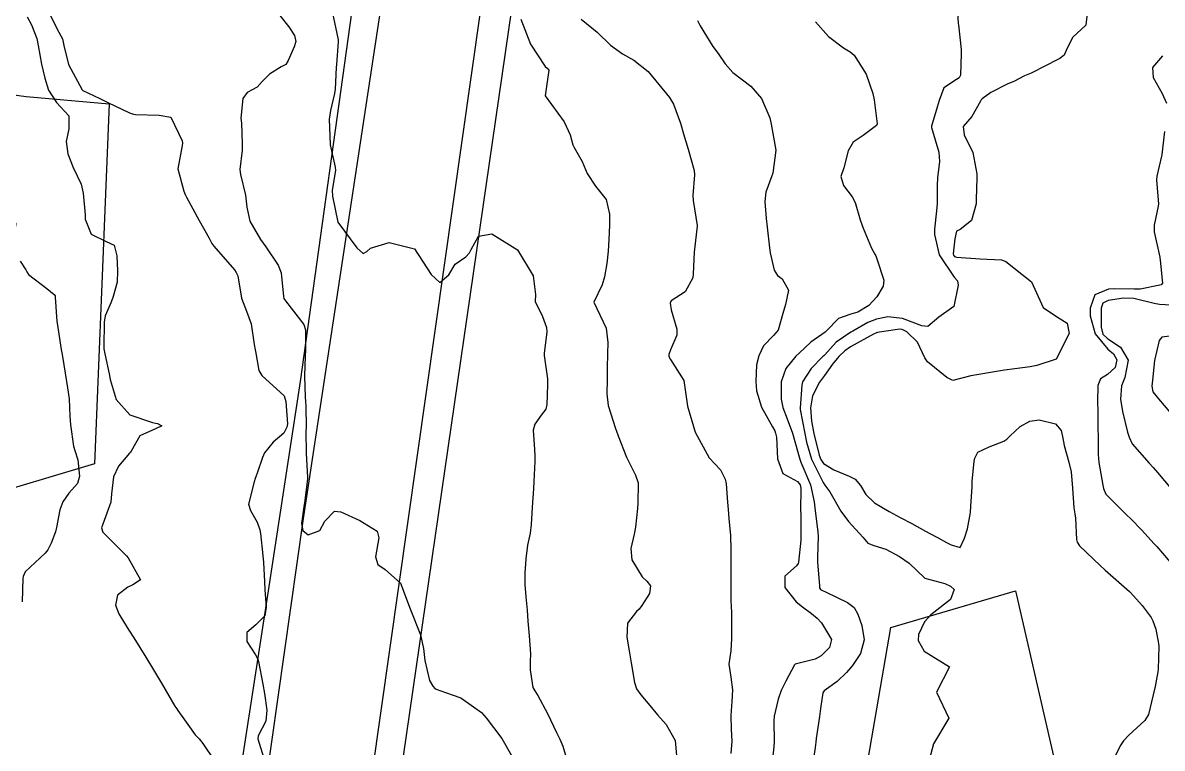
# Model space of a CAD drawing. Header units: metres. Extents: x 292545 to 299085, y 7450245 to 7463078.
# Drawn here: x 296001 to 296089.7, y 7457092.5 to 7457148.9 of the extents above; entities that cross this region are included whole.
import ezdxf

# ---------------------------------------------------------------- set-up
doc = ezdxf.new("R2010")
doc.units = ezdxf.units.M
for name, color, linetype in [('Curvas de Nivel 1m', 11, 'Continuous'), ('Curvas de Nivel 5m', 15, 'Continuous'), ('Edificações', 30, 'Continuous'), ('Vias Primárias', 230, 'Continuous')]:
    doc.layers.add(name, color=color, linetype=linetype)

msp = doc.modelspace()

# ---------------------------------------------------------------- linework, layer by layer
at = {"layer": 'Curvas de Nivel 1m', "flags": 128}
for points, elevation in [([(296083.91, 7457150.489), (296083.713, 7457148.67), (296082.676, 7457147.702), (296082.182, 7457146.685), (296082.027, 7457146.339), (296081.677, 7457146.068), (296080.371, 7457145.41), (296079.666, 7457145.031), (296079.447, 7457144.941), (296078.946, 7457144.727), (296078.114, 7457144.277), (296077.653, 7457144.094), (296076.322, 7457143.432), (296075.645, 7457142.94), (296075.558, 7457142.857), (296075.506, 7457142.771), (296074.846, 7457141.556), (296074.174, 7457140.784), (296074.256, 7457140.134), (296074.923, 7457138.777), (296075.221, 7457137.121), (296075.221, 7457136.773), (296075.191, 7457135.129), (296075.179, 7457134.774), (296074.821, 7457133.486), (296073.94, 7457132.786), (296073.657, 7457132.653), (296073.512, 7457132.066), (296073.395, 7457130.89), (296073.416, 7457130.791), (296073.492, 7457130.695), (296073.651, 7457130.629), (296075.49, 7457130.507), (296077.163, 7457130.419), (296077.489, 7457130.306), (296079.473, 7457128.72), (296080.396, 7457126.71), (296081.436, 7457126.013), (296082.25, 7457125.507), (296082.422, 7457124.685), (296081.403, 7457122.7), (296079.894, 7457122.216), (296079.394, 7457122.107), (296078.186, 7457121.937), (296077.39, 7457121.848), (296076.454, 7457121.687), (296075.384, 7457121.51), (296074.756, 7457121.403), (296073.377, 7457121.03), (296072.898, 7457121.277), (296071.398, 7457122.49), (296071.181, 7457122.813), (296070.618, 7457124.025), (296069.79, 7457124.834), (296069.426, 7457125.013), (296069.231, 7457125.036), (296068.009, 7457124.854), (296067.502, 7457124.779), (296067.422, 7457124.757), (296067.201, 7457124.644), (296065.411, 7457123.669), (296064.954, 7457123.348), (296064.497, 7457122.899), (296063.993, 7457122.305), (296063.381, 7457121.437), (296063.161, 7457121.128), (296062.998, 7457120.914), (296062.438, 7457119.844), (296062.295, 7457118.921), (296062.372, 7457117.891), (296062.557, 7457116.918), (296062.98, 7457115.241), (296063.087, 7457114.912), (296063.3, 7457114.588), (296064.108, 7457114.088), (296065.29, 7457113.598), (296065.769, 7457113.364), (296066.187, 7457112.876), (296066.597, 7457112.191), (296067.27, 7457111.537), (296068.418, 7457110.848), (296069.256, 7457110.4), (296070.165, 7457109.915), (296071.241, 7457109.342), (296071.58, 7457109.158), (296072.233, 7457108.805), (296072.884, 7457108.449), (296073.228, 7457108.263), (296073.938, 7457108.071), (296074.279, 7457108.78), (296074.509, 7457109.508), (296074.73, 7457110.775), (296074.77, 7457111.265), (296074.868, 7457112.774), (296074.878, 7457113.183), (296075.026, 7457114.773), (296075.066, 7457115.012), (296075.313, 7457115.466), (296076.189, 7457115.888), (296077.327, 7457116.321), (296077.574, 7457116.493), (296077.816, 7457116.735), (296078.598, 7457117.47), (296079.345, 7457117.887), (296080.083, 7457117.975), (296081.343, 7457117.678), (296081.79, 7457117.146), (296081.899, 7457116.692), (296082.018, 7457115.995), (296082.398, 7457114.684), (296082.565, 7457113.95), (296082.681, 7457112.679), (296082.783, 7457111.155), (296082.855, 7457110.676), (296082.901, 7457110.327), (296082.991, 7457108.674), (296083.038, 7457108.48), (296083.228, 7457108.192), (296084.828, 7457106.654), (296085.208, 7457106.309), (296087.115, 7457104.631), (296087.182, 7457104.563), (296088.095, 7457103.539), (296088.796, 7457102.605), (296088.923, 7457102.366), (296089.154, 7457101.72), (296089.375, 7457100.598), (296089.38, 7457100.357), (296089.341, 7457098.598), (296089.314, 7457098.395), (296089.099, 7457097.256), (296088.952, 7457096.602), (296088.588, 7457095.089), (296088.313, 7457094.611), (296087.051, 7457093.459), (296086.647, 7457093.034), (296086.377, 7457092.637), (296085.95, 7457091.724)], 676), ([(296003.074, 7457149.626), (296003.7, 7457148.359), (296004.099, 7457147.616), (296004.225, 7457147.074), (296004.587, 7457145.611), (296005.643, 7457143.639), (296005.665, 7457143.621), (296005.697, 7457143.599), (296007.012, 7457142.955), (296007.634, 7457142.649), (296009.324, 7457141.855), (296009.625, 7457141.739), (296009.789, 7457141.712), (296011.624, 7457141.659), (296012.545, 7457141.511), (296013.427, 7457139.67), (296013.443, 7457139.502), (296013.406, 7457139.317), (296013.078, 7457137.507), (296013.547, 7457135.752), (296013.652, 7457135.499), (296013.749, 7457135.29), (296014.74, 7457133.488), (296015.509, 7457132.101), (296015.731, 7457131.702), (296015.888, 7457131.474), (296017.476, 7457129.641), (296017.619, 7457129.449), (296017.738, 7457129.179), (296018.029, 7457127.444), (296018.423, 7457126.426), (296018.779, 7457125.44), (296019.014, 7457123.831), (296019.092, 7457123.435), (296019.146, 7457123.179), (296019.387, 7457121.816), (296019.617, 7457121.428), (296021.36, 7457119.86), (296021.477, 7457119.408), (296021.608, 7457117.679), (296021.571, 7457117.406), (296021.328, 7457116.945), (296020.498, 7457116.241), (296019.831, 7457115.425), (296019.668, 7457115.066), (296019.29, 7457113.909), (296019.16, 7457113.556), (296019.105, 7457113.433), (296019.01, 7457113.164), (296018.583, 7457111.44), (296018.744, 7457110.924), (296019.242, 7457110.029), (296019.454, 7457109.428), (296019.512, 7457109.145), (296019.695, 7457107.425), (296019.739, 7457106.894), (296019.815, 7457105.424), (296019.848, 7457104.759), (296019.949, 7457103.422), (296019.843, 7457102.736), (296019.149, 7457102.058), (296018.437, 7457101.441), (296018.444, 7457100.749), (296019.126, 7457099.728), (296019.281, 7457099.428), (296019.345, 7457099.202), (296019.687, 7457097.424), (296019.81, 7457096.698), (296020.004, 7457095.421), (296019.934, 7457094.548), (296019.342, 7457093.427), (296019.294, 7457093.174), (296019.837, 7457091.422)], 684), ([(296021.012, 7457149.417), (296021.704, 7457148.534), (296022.152, 7457147.858), (296022.252, 7457147.402), (296022.119, 7457146.971), (296021.67, 7457145.908), (296021.482, 7457145.596), (296021.13, 7457145.415), (296020.221, 7457144.86), (296019.652, 7457144.29), (296019.243, 7457143.838), (296018.468, 7457143.442), (296018.13, 7457142.953), (296017.993, 7457141.446), (296018.023, 7457141.04), (296018.095, 7457139.445), (296018.079, 7457138.954), (296017.91, 7457137.447), (296017.953, 7457137.061), (296018.349, 7457135.442), (296018.449, 7457134.526), (296018.69, 7457133.438), (296019.509, 7457131.992), (296019.915, 7457131.426), (296020.882, 7457130.016), (296021.126, 7457129.413), (296021.292, 7457127.575), (296021.337, 7457127.411), (296021.45, 7457127.228), (296022.892, 7457125.388), (296023.023, 7457124.99), (296023.001, 7457123.386), (296022.982, 7457122.969), (296022.928, 7457121.387), (296022.977, 7457119.768), (296023.021, 7457119.385), (296023.048, 7457119.083), (296023.055, 7457117.384), (296023.042, 7457117.097), (296023.065, 7457115.384), (296023.165, 7457113.511), (296023.161, 7457113.391), (296022.957, 7457111.702), (296022.915, 7457111.393), (296022.701, 7457109.935), (296022.809, 7457109.394), (296023.229, 7457109.044), (296024.13, 7457109.377), (296024.52, 7457110.095), (296025.256, 7457110.877), (296025.766, 7457110.844), (296027.245, 7457110.146), (296028.582, 7457109.32), (296028.72, 7457108.81), (296028.466, 7457107.321), (296028.631, 7457106.743), (296029.203, 7457106.337), (296030.396, 7457105.298), (296031.163, 7457103.29), (296031.964, 7457101.282), (296032.195, 7457100.216), (296032.303, 7457099.278), (296032.645, 7457097.729), (296032.909, 7457097.272), (296033.091, 7457097.079), (296034.432, 7457096.596), (296035.084, 7457096.366), (296036.7, 7457095.224), (296037.067, 7457094.828), (296038.276, 7457093.208), (296039.03, 7457091.901)], 683), ([(296073.72, 7457149.542), (296073.77, 7457148.846), (296073.782, 7457148.789), (296073.805, 7457148.696), (296074.005, 7457146.787), (296074.009, 7457146.457), (296073.958, 7457144.787), (296073.865, 7457144.583), (296073.659, 7457144.433), (296072.671, 7457143.782), (296072.295, 7457142.803), (296072.148, 7457142.292), (296071.701, 7457140.809), (296071.702, 7457140.719), (296072.276, 7457138.803), (296072.317, 7457138.067), (296072.178, 7457136.804), (296072.147, 7457136.214), (296072.15, 7457134.804), (296072.101, 7457134.24), (296071.951, 7457132.806), (296071.936, 7457132.386), (296072.296, 7457130.802), (296073.476, 7457129.068), (296073.72, 7457128.788), (296073.792, 7457128.463), (296073.453, 7457126.79), (296072.264, 7457125.978), (296071.429, 7457125.231), (296070.947, 7457125.301), (296069.438, 7457125.858), (296068.305, 7457125.987), (296067.437, 7457125.822), (296066.748, 7457125.556), (296065.575, 7457124.888), (296065.422, 7457124.801), (296064.299, 7457124.016), (296063.404, 7457123.046), (296063.342, 7457122.972), (296063.264, 7457122.911), (296062.336, 7457121.973), (296061.67, 7457120.927), (296061.607, 7457120.691), (296061.48, 7457118.929), (296061.491, 7457118.79), (296061.851, 7457116.925), (296061.986, 7457116.261), (296062.384, 7457114.919), (296063.285, 7457113.112), (296063.421, 7457112.909), (296063.787, 7457112.395), (296064.653, 7457110.896), (296065.251, 7457110.079), (296066.356, 7457108.873), (296066.748, 7457108.387), (296067.226, 7457108.212), (296068.153, 7457107.921), (296069.218, 7457107.363), (296069.974, 7457106.832), (296071.196, 7457105.663), (296072.737, 7457105.249), (296073.187, 7457105.049), (296073.477, 7457104.787), (296073.175, 7457104.029), (296071.665, 7457102.812), (296071.157, 7457102.272), (296070.683, 7457101.289), (296070.668, 7457100.825), (296071.13, 7457099.99), (296073.113, 7457098.79), (296072.09, 7457096.805), (296073.063, 7457094.79), (296071.866, 7457092.808), (296071.457, 7457091.244)], 677), ([(296025.153, 7457149.366), (296025.541, 7457147.515), (296025.555, 7457147.361), (296025.418, 7457145.611), (296025.401, 7457145.363), (296025.307, 7457143.703), (296025.266, 7457143.364), (296024.956, 7457142.034), (296024.849, 7457141.368), (296024.898, 7457140.069), (296024.943, 7457139.366), (296025.312, 7457137.626), (296025.34, 7457137.362), (296025.083, 7457135.832), (296025.114, 7457135.364), (296025.523, 7457133.36), (296027.001, 7457131.345), (296027.497, 7457130.92), (296027.776, 7457131.059), (296028.079, 7457131.331), (296029.508, 7457131.773), (296031.503, 7457131.29), (296032.785, 7457129.277), (296033.467, 7457128.67), (296034.151, 7457129.26), (296034.655, 7457130.078), (296035.494, 7457130.654), (296035.772, 7457130.965), (296035.899, 7457131.236), (296036.48, 7457132.259), (296037.511, 7457132.457), (296039.493, 7457131.19), (296040.711, 7457129.178), (296040.914, 7457127.72), (296040.882, 7457127.176), (296041.436, 7457126.014), (296041.764, 7457125.167), (296041.79, 7457124.796), (296041.583, 7457123.168), (296041.588, 7457122.982), (296041.824, 7457121.166), (296041.843, 7457120.699), (296041.781, 7457119.166), (296041.695, 7457118.821), (296041.345, 7457118.344), (296040.858, 7457117.654), (296040.733, 7457117.176), (296040.819, 7457115.666), (296040.859, 7457115.177), (296040.855, 7457114.733), (296040.772, 7457113.178), (296040.742, 7457112.643), (296040.656, 7457111.179), (296040.573, 7457109.85), (296040.475, 7457109.181), (296040.293, 7457108.253), (296040.151, 7457107.186), (296040.077, 7457106.062), (296040.069, 7457105.187), (296040.151, 7457104.213), (296040.253, 7457103.184), (296040.314, 7457102.342), (296040.405, 7457101.181), (296040.501, 7457099.801), (296040.497, 7457099.179), (296040.484, 7457098.557), (296040.692, 7457097.176), (296040.841, 7457096.924), (296041.087, 7457096.566), (296041.826, 7457095.162), (296042.531, 7457093.675), (296042.798, 7457093.152), (296043.038, 7457092.625), (296043.468, 7457091.146)], 682), ([(296039.757, 7457149.144), (296040.505, 7457147.182), (296041.666, 7457145.462), (296041.819, 7457145.322), (296041.931, 7457145.166), (296041.643, 7457143.17), (296043.128, 7457141.155), (296043.603, 7457140.148), (296043.802, 7457139.354), (296043.903, 7457139.145), (296044.524, 7457138.077), (296044.914, 7457137.13), (296045.558, 7457136.158), (296046.394, 7457135.111), (296046.67, 7457133.971), (296046.648, 7457133.109), (296046.609, 7457132.007), (296046.558, 7457131.109), (296046.445, 7457130.149), (296046.266, 7457129.112), (296046.1, 7457128.481), (296045.453, 7457127.12), (296046.39, 7457125.11), (296046.522, 7457123.999), (296046.492, 7457123.109), (296046.486, 7457122.015), (296046.478, 7457121.109), (296046.461, 7457120.015), (296046.555, 7457119.108), (296047.13, 7457117.307), (296047.203, 7457117.101), (296047.328, 7457116.74), (296047.988, 7457115.093), (296048.687, 7457113.688), (296048.889, 7457113.084), (296048.874, 7457111.477), (296048.841, 7457111.084), (296048.678, 7457109.649), (296048.568, 7457109.087), (296048.321, 7457107.99), (296048.402, 7457107.088), (296049.2, 7457105.785), (296049.557, 7457105.435), (296049.844, 7457105.07), (296049.773, 7457104.482), (296049.17, 7457103.562), (296048.972, 7457103.276), (296048.769, 7457103.084), (296048.059, 7457102.186), (296048.005, 7457101.091), (296048.201, 7457100.015), (296048.349, 7457099.088), (296048.611, 7457097.572), (296048.766, 7457097.083), (296049.088, 7457096.595), (296049.787, 7457095.776), (296050.405, 7457095.06), (296051.062, 7457094.307), (296051.772, 7457093.043), (296051.877, 7457091.892)], 681), ([(296053.501, 7457149.032), (296053.707, 7457148.622), (296054.708, 7457147.015), (296055.123, 7457146.454), (296055.669, 7457145.648), (296056.263, 7457144.994), (296057.652, 7457143.921), (296058.482, 7457142.972), (296059.127, 7457141.458), (296059.244, 7457140.964), (296059.593, 7457138.96), (296059.356, 7457137.172), (296059.296, 7457136.963), (296058.832, 7457135.685), (296058.754, 7457134.968), (296058.851, 7457133.646), (296058.931, 7457132.966), (296059.102, 7457131.361), (296059.153, 7457130.963), (296059.48, 7457129.624), (296059.726, 7457129.207), (296060.079, 7457128.951), (296060.575, 7457128.055), (296060.361, 7457126.946), (296060.151, 7457126.241), (296059.784, 7457124.955), (296059.419, 7457124.548), (296058.629, 7457123.749), (296058.264, 7457122.971), (296058.104, 7457122.261), (296058.031, 7457120.973), (296058.104, 7457120.234), (296058.488, 7457118.969), (296059.338, 7457117.434), (296059.513, 7457117.135), (296059.584, 7457116.956), (296059.65, 7457116.633), (296059.735, 7457114.954), (296060.153, 7457113.808), (296061.286, 7457113.199), (296061.488, 7457112.928), (296061.539, 7457112.668), (296061.529, 7457110.927), (296061.533, 7457110.653), (296061.55, 7457108.927), (296061.533, 7457108.624), (296061.349, 7457106.929), (296061.324, 7457106.816), (296061.209, 7457106.642), (296060.309, 7457105.836), (296060.303, 7457104.949), (296061.172, 7457103.833), (296061.672, 7457103.436), (296062.373, 7457102.922), (296062.802, 7457102.558), (296063.156, 7457102.212), (296063.918, 7457100.902), (296063.762, 7457100.275), (296063.124, 7457099.631), (296062.653, 7457099.384), (296061.114, 7457098.985), (296061.085, 7457098.969), (296061.061, 7457098.941), (296060.368, 7457097.68), (296060.012, 7457096.951), (296059.772, 7457096.268), (296059.48, 7457094.956), (296059.451, 7457094.573), (296059.465, 7457092.956), (296059.435, 7457092.56), (296059.271, 7457090.958)], 679), ([(296062.682, 7457148.92), (296063.696, 7457147.793), (296064.863, 7457146.892), (296065.386, 7457146.591), (296065.678, 7457146.343), (296066.622, 7457144.87), (296067.149, 7457143.364), (296067.242, 7457142.864), (296067.472, 7457141.004), (296067.44, 7457140.862), (296066.397, 7457140.08), (296065.6, 7457139.575), (296065.212, 7457138.886), (296064.897, 7457137.566), (296064.661, 7457136.894), (296064.865, 7457136.2), (296065.547, 7457135.333), (296065.778, 7457134.878), (296066.17, 7457133.521), (296066.384, 7457132.877), (296067.034, 7457131.333), (296067.306, 7457130.863), (296067.369, 7457130.739), (296067.489, 7457130.419), (296067.993, 7457128.855), (296067.952, 7457128.371), (296067.46, 7457127.547), (296066.823, 7457126.869), (296065.966, 7457126.361), (296065.442, 7457126.195), (296064.477, 7457125.86), (296063.534, 7457124.909), (296063.48, 7457124.852), (296063.422, 7457124.807), (296062.319, 7457124.016), (296061.405, 7457123.173), (296061.164, 7457122.934), (296060.367, 7457121.966), (296060.022, 7457120.95), (296060.012, 7457119.603), (296060.136, 7457118.948), (296060.47, 7457118.069), (296060.906, 7457116.936), (296061.311, 7457115.465), (296061.454, 7457114.928), (296061.545, 7457114.683), (296062.292, 7457112.92), (296062.576, 7457111.611), (296062.644, 7457110.916), (296062.865, 7457109.288), (296062.892, 7457108.913), (296062.835, 7457107.296), (296062.843, 7457106.914), (296062.99, 7457105.107), (296063.004, 7457104.913), (296063.076, 7457104.805), (296063.181, 7457104.738), (296063.511, 7457104.575), (296065.172, 7457103.795), (296065.69, 7457103.404), (296065.984, 7457102.878), (296066.283, 7457102.002), (296066.461, 7457100.87), (296066.179, 7457099.823), (296065.551, 7457098.883), (296065.107, 7457098.343), (296064.366, 7457097.632), (296063.352, 7457096.907), (296063.245, 7457096.755), (296063.079, 7457095.54), (296062.997, 7457094.911), (296062.747, 7457093.215), (296062.709, 7457092.915), (296062.646, 7457092.523), (296062.427, 7457090.919)], 678), ([(296000.805, 7457130.329), (296001.256, 7457129.643), (296001.333, 7457129.503), (296001.469, 7457129.287), (296002.884, 7457128.2), (296003.454, 7457127.735), (296003.532, 7457127.619), (296003.549, 7457127.522), (296003.678, 7457125.618), (296003.714, 7457125.332), (296003.989, 7457123.614), (296004.106, 7457122.903), (296004.311, 7457121.611), (296004.498, 7457120.477), (296004.62, 7457119.607), (296004.686, 7457118.26), (296004.721, 7457117.606), (296004.976, 7457115.944), (296005.073, 7457115.602), (296005.302, 7457114.866), (296005.441, 7457113.598), (296005.277, 7457113.038), (296004.602, 7457112.274), (296004.13, 7457111.611), (296003.893, 7457110.977), (296003.653, 7457109.616), (296003.572, 7457109.283), (296003.225, 7457108.4), (296002.964, 7457107.876), (296002.756, 7457107.627), (296001.198, 7457106.157), (296001.042, 7457105.804), (296001.035, 7457105.652), (296000.975, 7457103.843)], 686), ([(296091.182, 7457126.847), (296089.448, 7457126.951), (296089.028, 7457127.026), (296087.455, 7457127.408), (296086.633, 7457127.455), (296085.452, 7457127.256), (296085.041, 7457127.062), (296084.899, 7457126.655), (296084.902, 7457125.181), (296085.04, 7457124.654), (296085.419, 7457124.275), (296086.413, 7457123.635), (296086.996, 7457122.634), (296086.752, 7457121.267), (296086.496, 7457120.639), (296086.405, 7457119.597), (296086.552, 7457118.638), (296086.956, 7457117.014), (296087.071, 7457116.633), (296087.325, 7457116.125), (296088.638, 7457114.61), (296088.96, 7457114.266), (296089.296, 7457113.895), (296090.373, 7457112.589)], 674), ([(296091.086, 7457124.583), (296089.615, 7457124.404), (296089.418, 7457124.158), (296089.06, 7457122.605), (296088.908, 7457121.079), (296088.847, 7457120.608), (296088.931, 7457120.169), (296089.363, 7457119.609), (296090.233, 7457118.591)], 673)]:
    msp.add_lwpolyline(points, dxfattribs=dict(at, elevation=elevation))
at = {"layer": 'Curvas de Nivel 5m', "flags": 128}
for points, elevation in [([(296001.373, 7457149.309), (296001.703, 7457148.689), (296002.119, 7457147.636), (296002.226, 7457147.094), (296002.466, 7457145.632), (296002.738, 7457144.543), (296003.027, 7457143.626), (296003.633, 7457142.663), (296004.592, 7457141.61), (296004.602, 7457140.616), (296004.394, 7457139.612), (296004.534, 7457138.66), (296004.934, 7457137.606), (296005.554, 7457136.313), (296005.721, 7457135.597), (296005.865, 7457133.933), (296005.881, 7457133.595), (296006.333, 7457132.41), (296007.506, 7457131.861), (296008.127, 7457131.564), (296008.329, 7457130.723), (296008.387, 7457129.561), (296008.349, 7457128.676), (296008.038, 7457127.564), (296007.887, 7457127.127), (296007.438, 7457126.058), (296007.34, 7457125.571), (296007.313, 7457123.663), (296007.322, 7457123.571), (296007.331, 7457123.5), (296007.398, 7457123.12), (296007.743, 7457121.566), (296007.814, 7457121.128), (296008.275, 7457119.561), (296009.341, 7457118.376), (296011.1, 7457117.767), (296011.335, 7457117.726), (296011.498, 7457117.691), (296011.83, 7457117.523), (296011.331, 7457117.294), (296010.131, 7457116.736), (296009.447, 7457115.549), (296009.388, 7457115.473), (296009.311, 7457115.405), (296008.475, 7457114.379), (296008.089, 7457113.562), (296007.925, 7457112.226), (296007.867, 7457111.571), (296007.246, 7457109.884), (296007.16, 7457109.664), (296007.146, 7457109.581), (296007.238, 7457109.243), (296008.95, 7457107.554), (296009.078, 7457107.418), (296009.21, 7457107.267), (296010.179, 7457105.54), (296009.582, 7457105.151), (296009.184, 7457104.975), (296008.395, 7457104.342), (296008.225, 7457103.564), (296008.49, 7457102.894), (296009.146, 7457101.836), (296009.326, 7457101.548), (296009.647, 7457101.035), (296010.59, 7457099.535), (296011.11, 7457098.686), (296011.806, 7457097.523), (296012.853, 7457095.734), (296012.993, 7457095.511), (296013.072, 7457095.397), (296013.861, 7457094.298), (296014.441, 7457093.489), (296014.734, 7457093.178), (296015.036, 7457092.812), (296015.924, 7457091.471)], 685), ([(296044.447, 7457149.133), (296045.698, 7457148.123), (296046.744, 7457147.109), (296047.676, 7457146.443), (296048.542, 7457145.957), (296049.663, 7457145.07), (296051.327, 7457143.053), (296051.635, 7457142.52), (296052.174, 7457141.044), (296052.419, 7457140.228), (296052.768, 7457139.038), (296053.241, 7457137.368), (296053.275, 7457137.033), (296053.146, 7457135.437), (296053.168, 7457135.034), (296053.473, 7457133.081), (296053.476, 7457133.03), (296053.265, 7457131.263), (296053.252, 7457131.032), (296053.176, 7457129.333), (296053.137, 7457129.033), (296052.556, 7457127.945), (296051.455, 7457127.23), (296051.376, 7457127.051), (296051.445, 7457126.546), (296051.891, 7457125.045), (296051.888, 7457124.575), (296051.407, 7457123.429), (296051.276, 7457123.052), (296051.268, 7457122.918), (296051.399, 7457122.666), (296052.438, 7457121.039), (296052.617, 7457119.784), (296052.733, 7457119.036), (296053.333, 7457117.03), (296054.414, 7457115.019), (296055.294, 7457114.105), (296055.66, 7457113.378), (296055.733, 7457113.003), (296055.845, 7457111.577), (296055.883, 7457111.001), (296055.949, 7457110.303), (296056.06, 7457108.998), (296056.094, 7457107.869), (296056.091, 7457106.997), (296056.095, 7457106.101), (296056.097, 7457104.996), (296056.104, 7457103.927), (296056.141, 7457102.995), (296056.146, 7457101.988), (296056.158, 7457100.995), (296056.093, 7457100.031), (296055.942, 7457098.998), (296056.095, 7457097.987), (296056.228, 7457096.993), (296056.185, 7457096.094), (296056.094, 7457094.995), (296056.133, 7457093.917), (296056.181, 7457092.993), (296056.087, 7457092.047)], 680), ([(296089.68, 7457146.271), (296088.892, 7457145.387), (296088.96, 7457144.607), (296089.644, 7457143.35), (296089.989, 7457142.596)], 675), ([(296089.819, 7457140.389), (296089.616, 7457138.6), (296089.613, 7457138.579), (296089.591, 7457138.486), (296089.241, 7457136.93), (296089.209, 7457136.604), (296089.359, 7457134.787), (296089.344, 7457134.602), (296089.019, 7457133.114), (296089.03, 7457132.605), (296089.461, 7457130.632), (296089.471, 7457130.6), (296089.491, 7457130.398), (296089.685, 7457128.598), (296089.581, 7457128.489), (296089.471, 7457128.451), (296087.949, 7457128.132), (296087.466, 7457128.14), (296085.931, 7457128.178), (296085.465, 7457128.143), (296084.414, 7457127.705), (296084.04, 7457126.664), (296084.041, 7457126.059), (296084.427, 7457124.66), (296085.411, 7457123.472), (296085.868, 7457123.104), (296086.135, 7457122.643), (296085.993, 7457122.045), (296085.386, 7457121.5), (296084.861, 7457121.175), (296084.644, 7457120.657), (296084.624, 7457119.394), (296084.635, 7457118.657), (296084.654, 7457117.342), (296084.663, 7457116.657), (296084.669, 7457115.3), (296084.722, 7457114.656), (296085.023, 7457112.915), (296085.083, 7457112.652), (296085.276, 7457112.209), (296086.856, 7457110.634), (296087.249, 7457110.257), (296088.048, 7457109.425), (296088.801, 7457108.606), (296089.009, 7457108.382), (296089.228, 7457108.135), (296090.547, 7457106.587)], 675)]:
    msp.add_lwpolyline(points, dxfattribs=dict(at, elevation=elevation))
at = {"layer": 'Edificações'}
msp.add_lwpolyline([(295981.656, 7457186.087), (295975.479, 7457141.386), (295994.21, 7457139.303), (295994.851, 7457144.009), (296001.288, 7457143.133), (296007.729, 7457142.542), (296006.606, 7457114.562), (295997.221, 7457111.755), (296000.509, 7457133.249), (295974.927, 7457137.163), (295963.506, 7457048.687), (295984.735, 7457027.751), (296002.831, 7457009.94, 0.787557), (296006.482, 7457012.212), (296008.181, 7457025.239), (296014.223, 7457066.429), (296020.079, 7457104.356), (296022.632, 7457120.956), (296031.492, 7457184.634)], format="xyb", dxfattribs=at)
for points in [[(296043.998, 7457184.057), (296025.663, 7457057.713), (296040.13, 7457055.613), (296038.741, 7457046.04), (296026.863, 7457047.764), (296022.105, 7457007.716), (296018.279, 7457008.582), (296017.656, 7457004.456), (296022.307, 7457003.632), (296022.189, 7457002.591), (296025.467, 7457001.888), (296023.967, 7456994.171), (296042.515, 7456988.189), (296042.144, 7456984.987), (296049.17, 7456984.125), (296059.064, 7456983.36), (296065.862, 7456983.423), (296066.036, 7456986.205), (296080.574, 7456985.296), (296081.645, 7456995.73), (296063.321, 7456997.609), (296065.508, 7457009.85), (296088.472, 7457007.346), (296093.557, 7457058.295)], [(296090.079, 7457063.562), (296083.134, 7457062.13), (296081.185, 7457072.425), (296077.457, 7457071.625), (296075.657, 7457083.769), (296065.433, 7457083.769), (296068.533, 7457101.834), (296078.23, 7457104.693), (296084.192, 7457078.747), (296094.825, 7457078.514)]]:
    msp.add_lwpolyline(points, dxfattribs=at)
at = {"layer": 'Vias Primárias'}
for points in [[(295961.889, 7457055.987), (295971.994, 7457131.011), (295979.924, 7457186.112, -0.405808), (295993.388, 7457196.493), (296027.97, 7457192.344, -0.432626), (296034.032, 7457184.112), (296022.839, 7457110.312), (296015.442, 7457058.238), (296007.92, 7457007.723, -0.546574), (296002.503, 7457006.171), (295963.722, 7457044.395, -0.214623), (295961.147, 7457051.042, -0.047896)], [(296015.094, 7457000.302), (296026.768, 7457080.413), (296040.858, 7457179.461), (296041.318, 7457183.054, -0.565618), (296054.261, 7457188.737), (296107.846, 7457181.705, -0.311943), (296117.046, 7457173.384, -0.023643), (296115.973, 7457165.901), (296106.99, 7457109.116), (296103.906, 7457088.717), (296100.734, 7457068.095), (296097.163, 7457045.622), (296092.844, 7457017.018), (296090.068, 7456997.15, -0.220515), (296079.895, 7456981.379, -0.010623), (296069.135, 7456980.614, -0.065562), (296048.046, 7456980.571, -0.097402), (296022.042, 7456988.884, -0.269889), (296014.635, 7456995.855, -0.178806)]]:
    msp.add_lwpolyline(points, format="xyb", close=True, dxfattribs=at)

doc.saveas('drawing.dxf')
